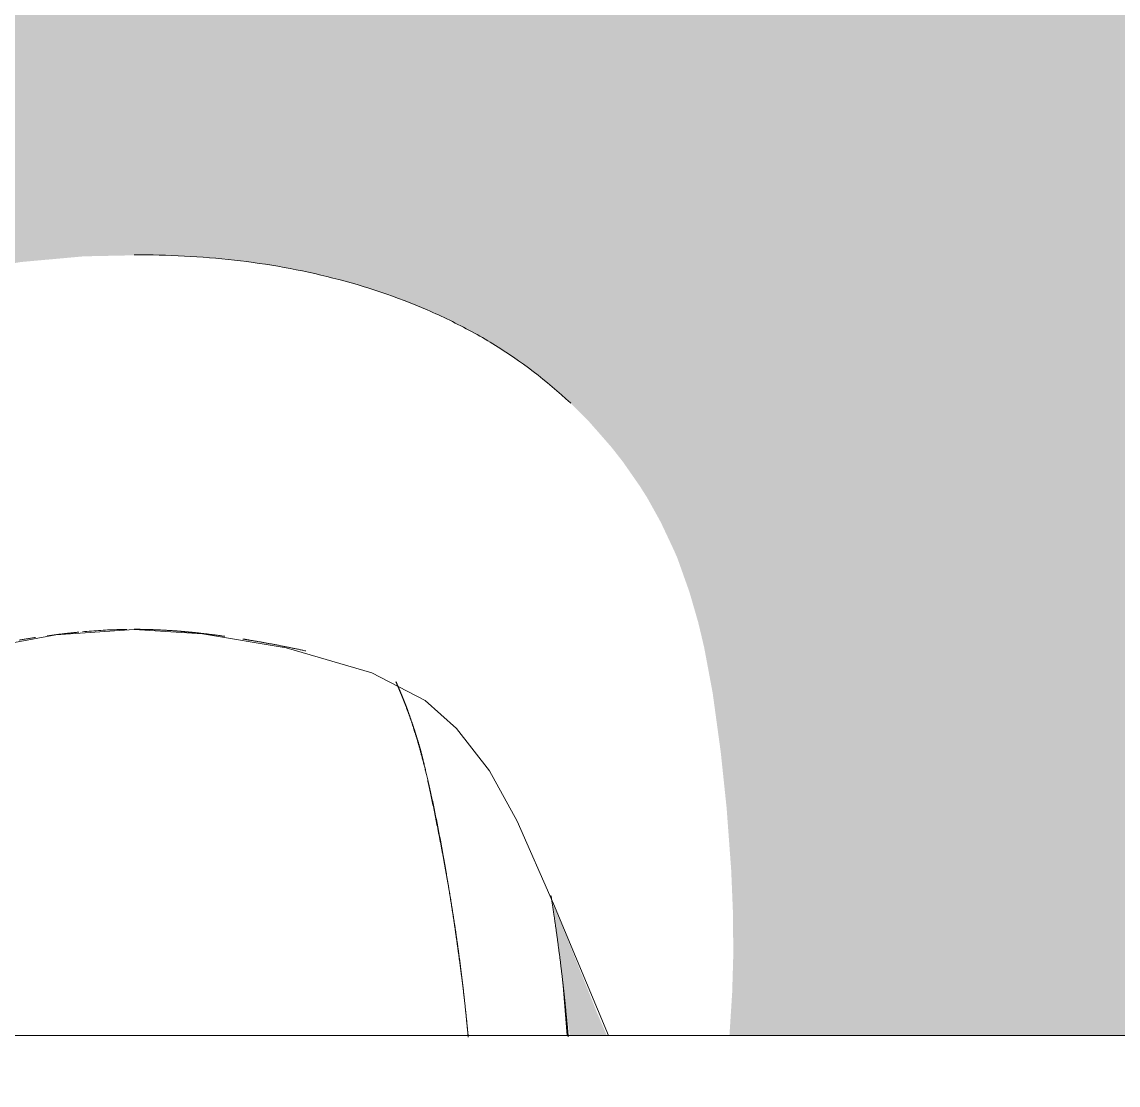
# Model space of a CAD drawing. Header units: millimetres. Extents: x 1680 to 166026, y 35966 to 91121.
# Drawn here: x 98165 to 98872, y 57717 to 58403 of the extents above; entities that cross this region are included whole.
import ezdxf

# ---------------------------------------------------------------- set-up
doc = ezdxf.new("R2010")
doc.units = ezdxf.units.MM
doc.linetypes.add('IMPORT-ACAD_ISO03W100', pattern=[762, 304.8, -457.2])
for name, color, linetype, lineweight in [('A-AREA-PATT', 32, 'Continuous', 18), ('A-GENM', 13, 'Continuous', 18), ('G-IMPT', 8, 'Continuous', 18)]:
    doc.layers.add(name, color=color, linetype=linetype, lineweight=lineweight)

# ---------------------------------------------------------------- blocks, each defined once
blk = doc.blocks.new('Generic Models 17 - Generic Models 2-333974-mebel yerləşmə planı')
at = {"layer": 'A-GENM', "color": 253}
blk.add_line((30111.19, 2050.19), (28545.12, 2050.19), dxfattribs=at)
blk = doc.blocks.new('Fritz-Hansen_SH210 - Default-V26-mebel yerləşmə planı')
at = {"layer": 'A-GENM', "color": 253, "linetype": 'IMPORT-ACAD_ISO03W100'}
for points, knots in [([(0, -383.09), (-21.56, -383.09), (-64.8, -380.97), (-128.65, -369.57), (-179.66, -352.5), (-217.97, -333.9), (-254.08, -311.8), (-286.14, -284.63), (-313.08, -253.39), (-330.5, -228.15), (-344.94, -201.33), (-356.22, -173.19), (-364.69, -144.26), (-370.89, -115.1), (-374.84, -90.23), (-377.45, -70.38), (-379.21, -55.48), (-380.8, -40.74), (-382.71, -21.07), (-384.73, 4.4), (-386.24, 33.6), (-386.7, 59.1), (-386.42, 78.64), (-385.86, 93.22), (-385.03, 105.42), (-384.17, 114.6), (-383.7, 118.94), (-383.47, 120.84)], [0, 0, 0, 0, 0.0512821, 0.1025641, 0.1538462, 0.1794872, 0.2051282, 0.2564103, 0.2820513, 0.3076923, 0.3333333, 0.3589744, 0.3846154, 0.4102564, 0.4358974, 0.4487179, 0.4615385, 0.474359, 0.4871795, 0.5128205, 0.5384615, 0.5641026, 0.5769231, 0.5897436, 0.6025641, 0.6089744, 0.6140489, 0.6140489, 0.6140489, 0.6140489]), ([(-280.04, 121.82), (-280, 121.37), (-279.85, 119.61), (-279.58, 116.47), (-279.19, 112.2), (-278.6, 106.03), (-277.75, 97.66), (-276.57, 86.92), (-275.27, 75.9), (-273.88, 65), (-272.47, 54.62), (-271.11, 45.13), (-269.88, 37), (-269.19, 32.57), (-268.87, 30.52), (-268.87, 30.51)], [0.74578479, 0.74578479, 0.74578479, 0.74578479, 0.746875, 0.75, 0.753125, 0.75625, 0.7625, 0.76875, 0.775, 0.78125, 0.7875, 0.79375, 0.8, 0.80625, 0.8062763, 0.8062763, 0.8062763, 0.8062763]), ([(-168.89, -107.48), (-170.13, -104.8), (-172.56, -99.31), (-175.27, -92.26), (-177.3, -86.51), (-178.79, -82.11), (-180.13, -77.96), (-181.69, -72.95), (-183.46, -66.96), (-185.77, -58.63), (-188.65, -47.44), (-192.3, -31.64), (-196.13, -12.86), (-199.22, 3.85), (-201.49, 17), (-203.06, 26.46), (-204.52, 35.64), (-205.94, 44.91), (-207.3, 54.17), (-208.62, 63.45), (-209.9, 72.74), (-211.12, 82.04), (-212.28, 91.36), (-213.36, 100.62), (-214.38, 110.19), (-215.08, 117.38), (-215.44, 121.26), (-215.49, 121.77)], [0.0183557, 0.0183557, 0.0183557, 0.0183557, 0.0357143, 0.0535714, 0.0625, 0.0714286, 0.0803571, 0.0892857, 0.1071429, 0.125, 0.1428571, 0.1607143, 0.1785714, 0.1964286, 0.2053571, 0.2142857, 0.2232143, 0.2321429, 0.2410714, 0.25, 0.2589286, 0.2678571, 0.2767857, 0.2857143, 0.2946429, 0.3035714, 0.3049391, 0.3049391, 0.3049391, 0.3049391]), ([(-215.43, 121.89), (-215.37, 121.19), (-215, 117.12), (-214.32, 109.91), (-213.68, 103.67), (-213.36, 100.68)], [0.866378295, 0.866378295, 0.866378295, 0.866378295, 0.8671875, 0.87109375, 0.874805586, 0.874805586, 0.874805586, 0.874805586]), ([(383.44, 121.03), (383.45, 120.96), (383.55, 120.17), (383.73, 118.64), (383.97, 116.39), (384.19, 114.28), (384.43, 111.74), (384.65, 109.32), (384.88, 106.62), (385.06, 104.34), (385.26, 101.72), (385.47, 98.56), (385.68, 95.12), (385.93, 90.47), (386.21, 84.07), (386.44, 76.25), (386.56, 68.68), (386.59, 62.28), (386.57, 54.88), (386.41, 43.72), (386.02, 31.15), (385.41, 18.03), (384.84, 8.14), (384.31, 0.02), (383.85, -6.3), (383.49, -10.88), (383.12, -15.46), (382.59, -21.77), (381.86, -29.85), (380.89, -39.69), (379.52, -52.7), (377.72, -68.24), (375.65, -84.06), (373.99, -95.35), (372.86, -102.39), (372, -107.44), (371.35, -111.17), (370.65, -115.01), (369.84, -119.27), (368.94, -123.81), (368.02, -128.26), (367.04, -132.73), (365.69, -138.66), (363.88, -146.06), (361.49, -154.9), (358.88, -163.69), (355.06, -175.33), (347.5, -195.46), (333.8, -223.18), (312.84, -254.13), (287.74, -282.41), (258.95, -307.58), (226.89, -329.14), (189.33, -348.27), (146.33, -364), (98.43, -375.47), (49.44, -381.85), (16.48, -383.09), (0, -383.09)], [0.5064487, 0.5064487, 0.5064487, 0.5064487, 0.5067568, 0.5101351, 0.5135135, 0.5168919, 0.5202703, 0.527027, 0.5304054, 0.5337838, 0.5371622, 0.5405405, 0.5439189, 0.5472973, 0.5540541, 0.5608108, 0.5641892, 0.5675676, 0.5709459, 0.5743243, 0.5810811, 0.5844595, 0.5878378, 0.5912162, 0.5929054, 0.5945946, 0.5962838, 0.597973, 0.6013514, 0.6047297, 0.6081081, 0.6148649, 0.6216216, 0.6283784, 0.6351351, 0.6385135, 0.6418919, 0.6452703, 0.6486486, 0.652027, 0.6554054, 0.6587838, 0.6621622, 0.6689189, 0.6756757, 0.6824324, 0.6891892, 0.7027027, 0.7297297, 0.7567568, 0.7837838, 0.8108108, 0.8378378, 0.8648649, 0.8986486, 0.9324324, 0.9662162, 1, 1, 1, 1]), ([(-213.31, 100.21), (-212.98, 97.06), (-212.29, 90.88), (-211.18, 81.54), (-209.99, 72.25), (-208.73, 62.97), (-207.4, 53.72), (-206, 44.49), (-204.55, 35.37), (-203.56, 29.39), (-203.05, 26.41)], [0.875, 0.875, 0.875, 0.875, 0.87890625, 0.8828125, 0.88671875, 0.890625, 0.89453125, 0.8984375, 0.90234375, 0.90611832, 0.90611832, 0.90611832, 0.90611832]), ([(-203, 26.1), (-202.47, 23.01), (-201.38, 16.75), (-199.59, 6.93), (-197.72, -3), (-195.17, -16.11), (-192.01, -31.69), (-189.76, -42.22), (-188.77, -46.71)], [0.90625, 0.90625, 0.90625, 0.90625, 0.91015625, 0.9140625, 0.91796875, 0.921875, 0.9296875, 0.93743884, 0.93743884, 0.93743884, 0.93743884]), ([(-188.74, -46.82), (-187.74, -51.33), (-186, -58.81), (-183.75, -67.12), (-181.87, -73.05), (-180.2, -77.99), (-179.26, -80.73), (-178.77, -82.15)], [0.9375, 0.9375, 0.9375, 0.9375, 0.9453125, 0.953125, 0.9609375, 0.96484375, 0.96875, 0.96875, 0.96875, 0.96875]), ([(-178.77, -82.15), (-178.28, -83.56), (-177.26, -86.47), (-175.15, -92.16), (-172.37, -99.16), (-170.04, -104.65), (-168.81, -107.35)], [0.9687557, 0.9687557, 0.9687557, 0.9687557, 0.97265625, 0.9765625, 0.984375, 0.99197082, 0.99197082, 0.99197082, 0.99197082]), ([(-110.63, -127.37), (-110.61, -127.37), (-107.54, -128.05), (-101.28, -129.37), (-91.9, -131.21), (-82.9, -132.87), (-75.62, -134.13), (-71.64, -134.78), (-70.17, -135.01)], [0.79801422, 0.79801422, 0.79801422, 0.79801422, 0.79807692, 0.80769231, 0.81730769, 0.82692308, 0.83653846, 0.84275864, 0.84275864, 0.84275864, 0.84275864]), ([(-58.47, -136.78), (-57.98, -136.85), (-54.35, -137.36), (-48.68, -138.09), (-42.94, -138.76), (-38.11, -139.27), (-35.42, -139.53), (-34.03, -139.65)], [0.8624681, 0.8624681, 0.8624681, 0.8624681, 0.86538462, 0.88461538, 0.90384615, 0.91346154, 0.92307692, 0.92307692, 0.92307692, 0.92307692]), ([(-34.01, -139.66), (-32.63, -139.78), (-29.77, -140.03), (-24.13, -140.47), (-17.04, -140.91), (-8.52, -141.24), (-2.84, -141.31), (0, -141.31)], [0.92312179, 0.92312179, 0.92312179, 0.92312179, 0.93269231, 0.94230769, 0.96153846, 0.98076923, 1, 1, 1, 1]), ([(35.68, -139.5), (38.52, -139.23), (45.38, -138.51), (52.22, -137.64), (56.23, -137.09)], [23.130355, 23.130355, 23.130355, 23.130355, 30.74656, 41.52905, 41.52905, 41.52905, 41.52905])]:
    blk.add_open_spline(points, degree=3, knots=knots, dxfattribs=at)
for points in [[(63.74, -136.01), (67.23, -135.48), (70.7, -134.93), (74.18, -134.35)], [(4.86, -141.27), (6.48, -141.25), (8.1, -141.21), (9.72, -141.16)], [(9.72, -141.16), (17.65, -140.93), (25.57, -140.42), (33.47, -139.71)]]:
    blk.add_open_spline(points, degree=3, dxfattribs=at)
at = {"layer": 'G-IMPT', "flags": 128}
for points in [[(0, -141.21), (-44.03, -138.46), (-97.97, -129.37), (-153.34, -113.12), (-187.61, -95.34), (-207.91, -77.31), (-229.23, -49.98), (-247.05, -17.56), (-270.4, 35.91), (-305.97, 120.83)], [(-279.37, 120.83), (-276.45, 86), (-276.43, 85.82)], [(304.84, 120.82), (290.99, 88.32), (258.01, 6.39), (222.42, -59.86), (199.57, -85.59), (175.32, -102.94), (146.23, -115.83), (105.48, -127.68), (50.5, -137.65), (0, -141.21)]]:
    blk.add_lwpolyline(points, dxfattribs=at)

msp = doc.modelspace()

# ---------------------------------------------------------------- hatches: boundary and pattern name
at = {"layer": 'A-AREA-PATT'}
h = msp.add_hatch(color=71, dxfattribs=at)
h.paths.add_polyline_path([(96908.55, 57139.06), (100308.55, 57139.06), (100308.55, 57339.06), (100358.55, 57339.06), (100358.55, 58239.06), (100308.55, 58239.06), (100308.55, 59439.06), (99752.74, 59439.06), (99752.74, 61939.06), (96908.55, 61939.06), (96908.55, 57483.01)], flags=0)
h.paths.add_polyline_path([(97851.5, 57835.38), (97852.09, 57835.38), (97851.62, 57835.78)], flags=0)
h.paths.add_polyline_path([(97852.17, 57850.99), (97852.75, 57850.99), (97852.38, 57851.1)], flags=0)
h.paths.add_polyline_path([(97852.33, 57854.21), (97852.89, 57854.21), (97852.48, 57854.59)], flags=0)
h.paths.add_polyline_path([(97941, 58141.38), (97939.93, 58140.91), (97941.01, 58141.4)], flags=0)
h.paths.add_polyline_path([(97964.74, 58164.5), (97964.74, 58165.09), (97965.82, 58166.04)], flags=0)
h.paths.add_polyline_path([(97991.08, 58185.11), (97988.98, 58184.14), (97992.26, 58186.4)], flags=0)
h.paths.add_polyline_path([(97483.82, 57149.25), (97483.82, 57749.25), (97854.23, 57749.25), (97852.86, 57761.81), (97851.76, 57780.65), (97851.15, 57813.12), (97851.39, 57832.15), (97852.77, 57856.39), (97852.96, 57855.86), (97854.58, 57886.11), (97863.26, 57962.37), (97868.17, 57991.42), (97876.06, 58024.95), (97888.99, 58061.61), (97906.15, 58095.35), (97925.36, 58123.75), (97951.45, 58152.9), (97982.77, 58179.51), (98012.34, 58199.21), (98045.89, 58216.35), (98082.13, 58230.23), (98123.25, 58241.31), (98164.18, 58248.42), (98204.97, 58252.12), (98248.87, 58253.01), (98269.86, 58252.32), (98302.14, 58249.67), (98334.16, 58244.98), (98365.72, 58238.13), (98385.53, 58232.5), (98401.31, 58227.3), (98424.62, 58218.29), (98437.39, 58212.52), (98443.27, 58209.69), (98456.09, 58203.02), (98471.23, 58194.1), (98489.25, 58181.9), (98497.58, 58175.67), (98509.16, 58166.2), (98520.11, 58156.31), (98530.03, 58146.48), (98545.33, 58129.03), (98552.92, 58119.33), (98563.8, 58103.68), (98568.53, 58096.2), (98577.3, 58080.38), (98585.81, 58062.25), (98587.97, 58057.28), (98595.73, 58035.43), (98601.35, 58016.01), (98605.22, 57999.73), (98610.72, 57970.24), (98615.95, 57931.88), (98619.72, 57896), (98622.68, 57855.74), (98623.79, 57828.71), (98624.03, 57801.55), (98623.3, 57776.84), (98621.54, 57749.25), (99049.9, 57749.25), (99049.9, 57149.25), (97553.18, 57149.25)], flags=0)
h.paths.add_polyline_path([(98542.42, 57749.25), (98536.24, 57763.55), (98516.35, 57813.16), (98506.98, 57835.56), (98510.54, 57810.73), (98514.55, 57778.18), (98518.52, 57749.25), (98541.85, 57749.25)], flags=0)
h.paths.add_polyline_path([(97938.93, 57749.25), (97957.66, 57749.25), (97959.44, 57767.79), (97966.31, 57823.94), (97967.36, 57835.11), (97935.05, 57754.29), (97932.8, 57749.25), (97936.41, 57749.25)], flags=0)
h.paths.add_polyline_path([(98542.67, 57749.25), (98542.72, 57749.25), (98542.18, 57750.29)], flags=0)

# ---------------------------------------------------------------- block references
at = {"layer": 'A-GENM', "color": 253, "linetype": 'IMPORT-ACAD_ISO03W100', "rotation": 180.0007476293561}
msp.add_blockref('Fritz-Hansen_SH210 - Default-V26-mebel yerləşmə planı', (98237.51, 57870.07), dxfattribs=at)
at = {"layer": 'A-GENM', "color": 253, "linetype": 'IMPORT-ACAD_ISO03W100'}
msp.add_blockref('Generic Models 17 - Generic Models 2-333974-mebel yerləşmə planı', (68938.71, 55699.06), dxfattribs=at)

doc.saveas('drawing.dxf')
